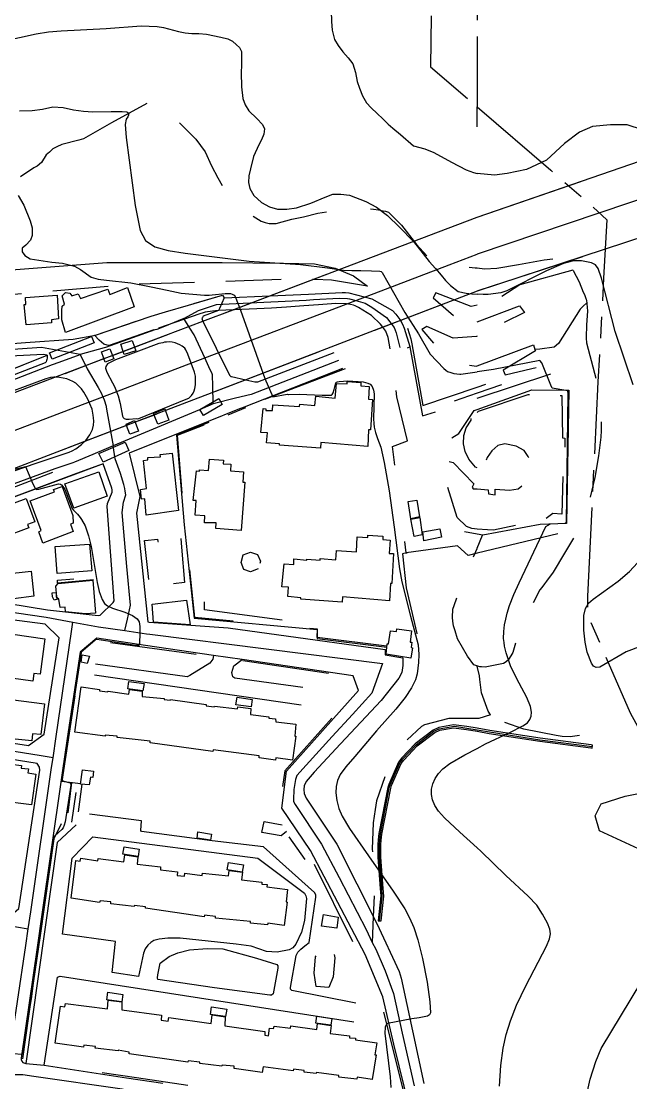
# Model space of a CAD drawing. Header units: millimetres. Extents: x 198785 to 203305, y 542885 to 545889.
# Drawn here: x 199848.6 to 200051, y 543076.6 to 543429.3 of the extents above; entities that cross this region are included whole.
import ezdxf

# ---------------------------------------------------------------- set-up
doc = ezdxf.new("R2010")
doc.units = ezdxf.units.MM
for name, pattern in [('FENCE_25K', [54.3, 28.7, -9.2, -16.4]), ('HIDDEN_BULD_25K', [28.8, 18.4, -10.4]), ('HIDDEN_EMBANKMENT_25K', [28.8, 18.4, -10.4]), ('HIDDEN_EMD_25K', [50.97, 33.12, -5.36, 7.13, -5.36]), ('HIDDEN_IN_25K', [56.5, 36.5, -20]), ('HIDDEN_SORO_25K', [40.1, 25.4, -14.7])]:
    doc.linetypes.add(name, pattern=pattern)
for name, color, linetype in [('A0013114', 253, 'Continuous'), ('A0013117', 253, 'Continuous'), ('A0013118', 253, 'Continuous'), ('A0023119', 253, 'Continuous'), ('A0023214', 253, 'Continuous'), ('A0023217', 253, 'Continuous'), ('A0033324', 253, 'Continuous'), ('A0043325', 253, 'Continuous'), ('A0110020', 253, 'Continuous'), ('B0014111', 253, 'Continuous'), ('B0014112', 253, 'Continuous'), ('B0014114', 253, 'Continuous'), ('B0014115', 253, 'Continuous'), ('B0014116', 253, 'Continuous'), ('B0014118', 253, 'Continuous'), ('B0024120', 253, 'Continuous'), ('C0076117', 253, 'Continuous'), ('E0022112', 253, 'Continuous'), ('F0017111', 253, 'Continuous'), ('F0017114', 253, 'Continuous'), ('F0037222', 253, 'Continuous'), ('F0037223', 253, 'Continuous'), ('F0047224', 253, 'Continuous'), ('G0018117', 253, 'Continuous')]:
    doc.layers.add(name, color=color, linetype=linetype)

msp = doc.modelspace()

# ---------------------------------------------------------------- linework, layer by layer
at = {"layer": 'A0013114'}
for points in [[(200372.14, 543460.86), (200370.39, 543461.26), (200368.64, 543461.17), (200365.6, 543460.64), (200289.58, 543434.02), (200243.44, 543418.34), (200216, 543411.79), (200197.13, 543404.3), (200000, 543339.63)], [(200000, 543364.19), (200187.49, 543428.95), (200271.75, 543460.63)], [(199728, 543260.92), (199812.63, 543293.19), (199859.73, 543311.04), (199908.97, 543329.7), (199918.94, 543333.48), (199931.14, 543338.1), (200000, 543364.19)], [(200000, 543364.19), (200000, 543364.19)], [(200000, 543339.63), (199974.58, 543329.88), (199968.74, 543327.65), (199923.25, 543310.2), (199869.65, 543289.65), (199821.19, 543271.07), (199798.28, 543261.15), (199774.34, 543251.78), (199737.4, 543237.23)], [(200000, 543339.63), (200000, 543339.63)]]:
    msp.add_lwpolyline(points, dxfattribs=at)
at = {"layer": 'A0013117'}
for points in [[(199823.88, 543320.65), (199850.02, 543322.61), (199865.84, 543323.76), (199873.26, 543325.06), (199891.71, 543331.34), (199896.54, 543332.76), (199904.2, 543335.02), (199915.49, 543338.33), (199916.01, 543337.41), (199931.14, 543338.1), (199931.27, 543338.1), (199944.06, 543338.64), (199955.22, 543339.23), (199956.3, 543339.2), (199957.36, 543339.09), (199965.09, 543337.07), (199971.88, 543333.19), (199972.99, 543332.02), (199974.37, 543330.28), (199974.58, 543329.88), (199975.19, 543328.69), (199975.81, 543327.33), (199977.71, 543321.28)], [(199971.08, 543320.52), (199970.48, 543324.28), (199969.69, 543326.37), (199968.74, 543327.65), (199967.97, 543328.67), (199964.92, 543331.6), (199960.57, 543334.23), (199959.49, 543334.78), (199958.91, 543334.98), (199958, 543335.23), (199956.62, 543335.45), (199953.13, 543335.51), (199947.29, 543335.11), (199942.47, 543334.73), (199936.67, 543334.33), (199931.7, 543334.01), (199919.38, 543333.5), (199918.94, 543333.48), (199914.16, 543333.21), (199909.05, 543331.3), (199908.77, 543330.9), (199908.61, 543330.52), (199908.73, 543330.19), (199908.97, 543329.7), (199917.8, 543311.74), (199918.25, 543311.33), (199918.49, 543311.25), (199923.25, 543310.2), (199926.15, 543309.56), (199926.9, 543309.51), (199927.23, 543309.56), (199952.56, 543319.28)], [(199887.28, 543297.29), (199887.67, 543297.34), (199903.37, 543303.76), (199904.22, 543304.15), (199904.74, 543304.49), (199905.15, 543304.97), (199905.66, 543305.73), (199906.07, 543306.59), (199906.27, 543307.33), (199906.48, 543308.52), (199906.53, 543309.29), (199906.51, 543310.89), (199906.49, 543311.44), (199906.42, 543311.88), (199906.2, 543312.7), (199903.97, 543318.68), (199903.26, 543320.18), (199902.94, 543320.68), (199902.04, 543321.38), (199901.33, 543321.83), (199899.78, 543322.44), (199898.78, 543322.73), (199897.87, 543322.77), (199896.87, 543322.72), (199896.17, 543322.66), (199895.63, 543322.51), (199894.29, 543322.23), (199879.86, 543316.85), (199879.52, 543316.64), (199877.22, 543315.53), (199876.74, 543314.66), (199876.6, 543314.11), (199876.98, 543312.69), (199878.93, 543309.24), (199879.56, 543307.96), (199880.79, 543304.92), (199881.42, 543302.37), (199882.24, 543298.1), (199882.42, 543297.67), (199882.8, 543297.35), (199883.46, 543297.14), (199884.41, 543297.11), (199886.8, 543297.36), (199887.28, 543297.29)], [(199856.01, 543318.65), (199844.9, 543318.11), (199819.46, 543317.28), (199782.89, 543315.21), (199791, 543295.42), (199792.03, 543293.93), (199807.7, 543299.31), (199830.59, 543307.79), (199857.26, 543318.43), (199856.01, 543318.65)], [(199955.31, 543313.96), (199922.64, 543301.16), (199920.59, 543300.34), (199910.67, 543296.34), (199884.47, 543285.8), (199887.98, 543271.42), (199886.94, 543265.88), (199890.69, 543229.79), (199891.06, 543229.66), (199917.36, 543227.75), (199969.52, 543220.64), (199969.5, 543218.77), (199975.32, 543217.84), (199975.32, 543215.27), (199975, 543212.95), (199974.02, 543211.06), (199968.16, 543203.63), (199954.59, 543189.23), (199945.9, 543179.82), (199943.19, 543176.77), (199942.55, 543175.32), (199942.44, 543174.11), (199942.57, 543172.7), (199943.28, 543171.18), (199953.4, 543155.96), (199966.65, 543129.6), (199974.09, 543113.63), (199974.8, 543111.36), (199982.31, 543076.38)], [(199832.76, 543275.16), (199852.59, 543282.16), (199864.52, 543286.14), (199865.49, 543286.59), (199866.79, 543287.29), (199868.63, 543288.68), (199869.65, 543289.65), (199870.06, 543290.04), (199871.37, 543291.96), (199872.25, 543293.7), (199872.57, 543295.09), (199872.67, 543296.49), (199872.63, 543297.53), (199872.53, 543298.49), (199872.12, 543300.49), (199871.43, 543302.22), (199870.74, 543303.75), (199869.43, 543306.09), (199868.62, 543307.2), (199866.73, 543309.06), (199865.76, 543309.67), (199863.71, 543310.51), (199861.34, 543310.99), (199859.73, 543311.04), (199859.4, 543311.05), (199858.31, 543310.97), (199856.75, 543310.56), (199838.13, 543303.66)], [(199875.78, 543282.33), (199800.65, 543254.25), (199775.94, 543244.61), (199776.8, 543244.1), (199805.44, 543240.58), (199837.57, 543236.94), (199857.33, 543233.79), (199874.21, 543231.9), (199874.85, 543231.97), (199879.19, 543236.22), (199879.52, 543236.72), (199877.12, 543268.08), (199877.2, 543269.14), (199878.75, 543272.88), (199878.76, 543273.7), (199878.64, 543274.25), (199875.78, 543282.33)], [(199766.02, 543240.71), (199742.35, 543231.37), (199742.37, 543228.03), (199742.51, 543225.57), (199742.78, 543217.93), (199742.92, 543209.4), (199746.15, 543205.06), (199785.03, 543198.99), (199792.63, 543197.81), (199819.31, 543193.64), (199826.53, 543192.52), (199851.07, 543188.69), (199856.18, 543192.45), (199861.18, 543224.5), (199856.51, 543229.01), (199766.02, 543240.71)], [(199873.68, 543224.32), (199868.13, 543219.72), (199863.89, 543191), (199862.32, 543180.39), (199861.75, 543176.5), (199855.44, 543132.52), (199853.87, 543121.57), (199848.61, 543084.87), (199848.61, 543084.32), (199848.8, 543083.8), (199849.1, 543083.4), (199850.16, 543083.09), (199856.27, 543082.44), (199883.6, 543078.32), (199895.65, 543076.49)], [(199977.51, 543068.37), (199972.37, 543089.49), (199968.75, 543105.22), (199962.81, 543119.31), (199944.68, 543153.8), (199935.15, 543167.91), (199936.71, 543180.18), (199960.67, 543206.98), (199958.88, 543211.83), (199922.02, 543217.31), (199912.51, 543218.56), (199889.83, 543221.93), (199873.68, 543224.32)], [(199825.45, 543187.29), (199823.2, 543185.88), (199823, 543185.85), (199821.35, 543174.56), (199819.78, 543162.39), (199816.93, 543138.87), (199816.9, 543137.8), (199818.9, 543135.65), (199844.51, 543131.61), (199847.8, 543134.53), (199854.8, 543180.54), (199854.64, 543181.52), (199853.92, 543182.7), (199825.45, 543187.29)]]:
    msp.add_lwpolyline(points, dxfattribs=at)
at = {"layer": 'A0013118'}
for points in [[(199912.51, 543218.56), (199912.23, 543217.34), (199911.19, 543216.11), (199904.62, 543211.96), (199903.66, 543211.53), (199873.26, 543215.77)], [(199942.11, 543208.01), (199919.56, 543211.12), (199918.89, 543211.57), (199918.54, 543212.98), (199919.26, 543215.16), (199922.02, 543217.31)], [(199872.96, 543212.21), (199941.56, 543202.18)], [(199959.7, 543103.08), (199938.53, 543107.28), (199938.02, 543107.71), (199937.98, 543108.34), (199939.9, 543118.97), (199940.48, 543120.03), (199941.51, 543121.06), (199942.82, 543122.19), (199944.23, 543123.22), (199946.45, 543138.26), (199946.41, 543139.08), (199946.02, 543139.86), (199929.05, 543155.04), (199912.01, 543157.06), (199888.54, 543160.17), (199888.37, 543160.42), (199888.56, 543163.68), (199871.23, 543165.9)], [(199866.89, 543162.29), (199860.51, 543156.51), (199850.16, 543083.09)], [(199933.57, 543120.04), (199930.02, 543120.31), (199924.98, 543122.08), (199919.96, 543122.74), (199901.4, 543124.69), (199897.3, 543124.65), (199894.41, 543124.41), (199892.67, 543123.93), (199891.69, 543123.28), (199890.67, 543122.4), (199889.81, 543121.15), (199889.21, 543119.67), (199887.5, 543112), (199878.78, 543113.26), (199879.93, 543123.53), (199862.33, 543126.05), (199865.52, 543151.27), (199872.41, 543158.4), (199927.17, 543151.26), (199942.65, 543139.68), (199943.17, 543138.79), (199943.33, 543137.86), (199942.69, 543130.52), (199941.69, 543126.7), (199939.83, 543122.65), (199938.81, 543121.51), (199937.55, 543120.83), (199933.57, 543120.04)], [(199931.16, 543105.7), (199912.78, 543108.19), (199893.98, 543110.92), (199893.86, 543111.56), (199893.96, 543112.49), (199894.71, 543116.34), (199897.76, 543118.63), (199900.61, 543119.82), (199904.48, 543120.83), (199910.34, 543121.28), (199915.61, 543121.1), (199926.73, 543118.07), (199933.5, 543115.99), (199933.82, 543115.51), (199933.78, 543114.69), (199932.23, 543106.22), (199931.67, 543105.7), (199931.16, 543105.7)], [(199856.27, 543082.44), (199860.7, 543111.76), (199861.48, 543112.07), (199959.03, 543096.91)]]:
    msp.add_lwpolyline(points, dxfattribs=at)
at = {"layer": 'A0023119', "linetype": 'HIDDEN_SORO_25K', "flags": 128}
for points in [[(199901.18, 543395.56), (199906.59, 543390.1), (199909.74, 543385.94), (199911.85, 543381.34), (199913.95, 543377.29), (199915.94, 543373.81), (199918.42, 543370.39), (199920.6, 543368.02), (199924.17, 543365.59), (199928.32, 543362.88), (199929.61, 543362.44), (199930.95, 543362.16), (199932.03, 543362.09), (199933.25, 543362.16), (199938.45, 543363.53), (199942.35, 543364.33), (199947.08, 543365.59), (199952.4, 543366.28), (199954.49, 543366.62), (199955.75, 543366.77), (199960.49, 543367.17), (199965.56, 543366.93), (199967.26, 543366.71), (199968.86, 543366.39), (199969.61, 543366.21), (199970.56, 543365.88), (199974.89, 543361.62), (199979.88, 543355.2), (199983.27, 543351.37), (199987.71, 543349.21), (199990.69, 543348.37), (199990.7, 543348.37), (199995.65, 543347.73), (199999.38, 543347.43), (200000, 543347.35)], [(200000, 543347.35), (200000.02, 543347.35), (200002.43, 543347.05), (200006.52, 543347.33), (200013.73, 543348.48), (200022.25, 543350.08), (200025.23, 543350.44), (200027.21, 543350.12), (200029.29, 543348.99), (200031.82, 543346.6)], [(200031.82, 543346.6), (200014.24, 543341.81), (200006.66, 543336.76), (200000, 543335.03)], [(200031.82, 543346.6), (200031.86, 543346.56), (200033.93, 543342.77), (200035.27, 543339.29), (200035.63, 543338.49), (200036.12, 543337.2), (200036.18, 543337), (200036.36, 543336.41), (200036.4, 543335.75)], [(200000, 543335.04), (199997.98, 543334.51), (199986.3, 543339.08), (199985.46, 543337.45), (199996.25, 543328.07), (200000, 543329.49)], [(200000, 543329.49), (200014.1, 543334.83), (200015.75, 543332.55), (200000, 543324.74)], [(200036.4, 543335.75), (200036.43, 543335.44), (200036.51, 543334.39), (200036.66, 543333.01), (200036.6, 543331.62), (200036.46, 543329.94), (200036.35, 543328.52), (200036.29, 543327.21), (200036.26, 543325.53), (200036.26, 543324.06), (200036.34, 543322.46), (200039.02, 543312.4), (200040.32, 543306.87), (200040.61, 543305.25), (200040.85, 543303.73), (200040.98, 543301.55), (200041.04, 543299.67), (200041.18, 543297.11), (200041.2, 543293.41), (200041.11, 543291.17), (200040.36, 543284.92), (200039.1, 543277.76), (200037.55, 543271.2), (200037, 543269.22), (200035.92, 543265.63), (200035.44, 543264.41), (200034.39, 543261.77), (200033.91, 543260.76), (200033.1, 543259.32), (200029.07, 543252.62), (200025.27, 543246.3), (200023.05, 543243.28), (200022.4, 543242.39), (200021.5, 543241.2), (200020.88, 543240.38), (200018.46, 543235.91), (200017.86, 543234.36), (200017.53, 543233.31), (200017.24, 543232.55), (200016.54, 543230.71), (200013.22, 543224.37), (200011.86, 543219.57), (200010.27, 543217.09), (200009.35, 543216.29), (200008.79, 543216), (200002.66, 543214.69), (200001.48, 543214.79), (200000.93, 543214.87), (200000.2, 543215.05), (200000.02, 543215.09)], [(200036.4, 543335.75), (200035.25, 543334.65), (200034.23, 543333.67), (200027.05, 543322.23), (200025.55, 543321.08), (200020.83, 543320.34), (200019.22, 543320.32)], [(200000, 543324.74), (199999.79, 543324.63), (199992.01, 543324.06), (199983.28, 543327.96), (199981.7, 543326.94), (199988.02, 543319.41), (199993.17, 543315.64), (199999.76, 543314.74), (200000, 543314.83)], [(200000, 543314.83), (200018.75, 543321.8), (200019.22, 543320.32)], [(200019.22, 543320.32), (200019.38, 543319.84), (200008.64, 543313.36), (200009.31, 543311.8), (200018.18, 543313.97), (200019.79, 543314.36), (200020.21, 543312.66), (200016.79, 543311.49), (200000, 543305.73)], [(200000, 543305.74), (199992.35, 543303.11)], [(200000, 543254.18), (200000.02, 543254.23), (200001.83, 543258.61)], [(200000, 543215.1), (199999.87, 543215.14), (199998.96, 543215.5), (199996.81, 543218.33), (199993.48, 543224.16), (199992.76, 543226.79), (199992.21, 543228.41), (199991.93, 543229.96), (199991.88, 543231.22), (199992, 543233.95), (199992.34, 543235.27), (199995.13, 543242.35), (199997.99, 543249.32), (200000, 543254.19)], [(200000.02, 543215.09), (200000, 543215.1), (200000, 543215.1)], [(200004.44, 543198.93), (200003.72, 543200.09), (200001.44, 543206.2), (200000.88, 543210.67), (200000.76, 543211.81), (200000.02, 543215.09)], [(200000, 543197.66), (199992.49, 543197.71), (199990.64, 543197.69), (199982.55, 543195.61), (199981.58, 543195.02), (199973.21, 543187.21), (199972.62, 543186.42), (199971.38, 543184.04), (199966.62, 543170.33), (199966.17, 543167.49), (199965.54, 543162.97), (199965.18, 543154.25), (199965.83, 543139.17), (199965.54, 543131.82)], [(200004.44, 543198.93), (200000.58, 543197.65), (200000.02, 543197.65), (200000, 543197.65), (200000, 543197.65)], [(200033.98, 543192.04), (200030.9, 543191.58), (200028.31, 543191.64), (200026.29, 543192), (200015.54, 543194.11), (200008.33, 543196.7), (200005.74, 543197.77), (200004.44, 543198.93)], [(199965.54, 543131.82), (199965.2, 543123.3)]]:
    msp.add_lwpolyline(points, dxfattribs=at)
at = {"layer": 'A0023214'}
for points in [[(200386.36, 543487.55), (200371.15, 543481.49), (200192.26, 543416.76), (200000, 543351.91), (200000, 543351.91)], [(199626.52, 543209.32), (199629.1, 543210.29), (199717.46, 543243.62), (199720.55, 543244.7), (199726.91, 543246.93), (199732.66, 543249.16), (199734.59, 543249.91), (199751.17, 543256.35), (199768.53, 543263.01), (199797.37, 543274.07), (199805.46, 543277.17), (199816.91, 543282.13), (199868.95, 543301.96), (199875.7, 543304.54), (199909.58, 543317.45), (199959.72, 543336.56), (199990.7, 543348.37), (200000, 543351.91)]]:
    msp.add_lwpolyline(points, dxfattribs=at)
at = {"layer": 'A0023217'}
for points in [[(199902.57, 543330.52), (199906.5, 543332.67), (199907.47, 543333.2), (199913.47, 543335.18), (199917.69, 543335.45), (199931.48, 543336.06), (199933.97, 543336.22), (199943.26, 543336.69), (199945.67, 543336.88), (199954.18, 543337.37), (199956.99, 543337.27), (199957.68, 543337.16), (199959.72, 543336.56), (199962.83, 543335.65), (199965.01, 543334.33), (199969.93, 543330.93), (199972.44, 543327.53), (199973.14, 543325.81), (199974.39, 543320.9)], [(199902.57, 543330.52), (199897.5, 543328.46), (199893.94, 543327), (199893.67, 543326.93), (199893, 543326.79), (199876.56, 543320.96), (199876.19, 543320.85), (199868.13, 543318.65)], [(199912.39, 543302.21), (199912.23, 543308.29), (199912.15, 543311.59), (199912.11, 543311.81), (199912, 543312.22), (199910.92, 543314.56), (199909.58, 543317.45), (199906, 543325.18), (199904.61, 543327.35), (199902.57, 543330.52)], [(199868.13, 543318.65), (199860.91, 543319.94), (199860.18, 543320.07), (199855.37, 543320.93), (199847.46, 543320.36), (199821.67, 543318.96), (199780.19, 543316.57), (199779.57, 543316.53), (199779.42, 543316.45), (199780.5, 543314.33), (199789.74, 543292.67), (199791, 543289.72)], [(199791, 543289.72), (199791.04, 543289.74), (199793.53, 543290.61), (199799.36, 543292.65), (199813.83, 543297.99), (199826.87, 543302.64), (199834.36, 543305.73), (199857, 543314.5), (199859.01, 543315.24), (199861.22, 543316.07), (199868.13, 543318.65)], [(199868.13, 543318.65), (199870.48, 543313.83), (199874.18, 543307.66), (199875.15, 543305.85), (199875.7, 543304.54), (199876.11, 543303.57), (199876.77, 543301.43), (199876.8, 543301.26), (199876.97, 543300.43), (199878.26, 543293.13), (199879.16, 543288.24)], [(199953.94, 543316.62), (199924.93, 543305.36), (199919.79, 543304.07), (199912.39, 543302.21)], [(199912.39, 543302.21), (199907.81, 543300.28), (199885.75, 543291.01), (199879.16, 543288.24)], [(199879.16, 543288.24), (199877.64, 543287.61), (199872.35, 543285.38), (199866.24, 543282.82), (199865.75, 543282.59), (199859.79, 543280.6), (199822.45, 543266.85), (199820.5, 543266.11), (199816.7, 543264.61), (199801.72, 543258.26), (199785.97, 543252.18), (199774.33, 543247.59), (199772.05, 543246.7), (199770.89, 543246.24)], [(199883.01, 543226.87), (199883.87, 543230.73), (199884.89, 543235.32), (199883.71, 543248.14), (199882.1, 543266.08), (199882.61, 543269.56), (199883.33, 543271.95), (199883.15, 543273.25), (199882.99, 543274.13), (199882.69, 543275.39), (199881.59, 543279.12), (199879.85, 543283.95), (199879.16, 543288.24)], [(199770.89, 543246.24), (199772.77, 543243.36), (199773.91, 543242.09), (199805.15, 543238.14), (199814, 543237.06), (199847.05, 543232.83), (199856.91, 543231.34), (199865.75, 543229.71)], [(199859.17, 543184.62), (199860.2, 543191.69), (199865.3, 543226.61), (199865.75, 543229.71)], [(199865.75, 543229.71), (199874.26, 543228.14), (199883.01, 543226.87)], [(199883.01, 543226.87), (199890.26, 543225.83), (199891.35, 543225.67), (199968.58, 543215.93), (199965.08, 543206.14), (199958.62, 543199.02), (199951.92, 543191.72), (199943.28, 543182.21), (199940.16, 543178.71), (199939.7, 543177.44), (199939.42, 543176.13), (199939.19, 543174.1), (199939.14, 543173.1), (199939.04, 543171.74), (199939.06, 543170.12), (199939.54, 543169.07), (199948.32, 543155.97), (199954.21, 543144.86), (199963.11, 543127.53), (199965.2, 543123.3), (199966.35, 543120.98), (199969.52, 543113.84), (199972.2, 543106.34), (199975.13, 543093.13), (199979.11, 543075.68)], [(199859.17, 543184.62), (199854.54, 543185.37), (199825.99, 543189.9), (199821.54, 543190.5)], [(199850.92, 543127.83), (199851.74, 543133.49), (199858.7, 543181.39), (199859.17, 543184.62)], [(199814.16, 543133.6), (199817.09, 543133.12), (199832.48, 543130.62), (199847.01, 543128.42), (199850.92, 543127.83)], [(199842.96, 543079.37), (199843.93, 543082.78), (199844.6, 543085.1), (199847.34, 543103.69), (199850.1, 543122.29), (199850.92, 543127.83)], [(199842.96, 543079.37), (199848.74, 543079.37), (199849.15, 543079.37), (199852.8, 543078.86), (199882.1, 543074.61), (199883.13, 543074.39), (199889.32, 543073.07)]]:
    msp.add_lwpolyline(points, dxfattribs=at)
at = {"layer": 'A0033324', "linetype": 'HIDDEN_IN_25K', "flags": 128}
for points in [[(199892.6, 543326.86), (199877.81, 543321.58), (199877.13, 543321.67), (199876, 543322.08), (199874.46, 543323.41), (199872.91, 543324.99), (199873.26, 543325.06), (199891.71, 543331.34), (199915.49, 543338.33), (199916.01, 543337.41), (199914.45, 543333.87), (199914.16, 543333.21), (199912.11, 543332.97), (199909.72, 543332.69), (199909.02, 543332.46), (199907.87, 543332.13), (199892.6, 543326.86)], [(199796.04, 543293.2), (199795.07, 543293.14), (199793.96, 543293.2), (199792.71, 543293.53), (199792.03, 543293.93), (199807.7, 543299.31), (199830.59, 543307.79), (199857.26, 543318.43), (199857.21, 543317.35), (199857.15, 543317), (199857.05, 543316.59), (199856.84, 543316.22), (199856.53, 543315.88), (199844.82, 543311.27), (199824.89, 543303.27), (199819.25, 543301.25), (199796.28, 543293.23), (199796.04, 543293.2)], [(199777.78, 543245.33), (199775.94, 543244.61), (199776.04, 543245.45), (199776.17, 543245.85), (199776.44, 543246.25), (199776.7, 543246.79), (199777.16, 543247.16), (199778, 543247.77), (199804.07, 543258.22), (199871.64, 543284.36), (199872.33, 543284.51), (199872.95, 543284.61), (199873.91, 543284.55), (199874.55, 543284.25), (199875.78, 543282.33), (199875.03, 543282.05), (199874.67, 543281.91), (199866.98, 543279.04), (199812.14, 543258.55), (199806.76, 543256.54), (199802.69, 543255.01), (199800.65, 543254.25), (199783.47, 543247.55), (199777.86, 543245.36), (199777.78, 543245.33)]]:
    msp.add_lwpolyline(points, dxfattribs=at)
at = {"layer": 'A0043325'}
for points in [[(199872.78, 543322.53), (199858.92, 543317.04), (199857.97, 543319.2), (199871.97, 543324.58), (199872.78, 543322.53)], [(199886.64, 543319.79), (199882.79, 543318.56), (199882.45, 543319.64), (199881.68, 543322.03), (199885.42, 543323.29), (199886.2, 543321.07), (199886.64, 543319.79)], [(199879.31, 543317.18), (199876.52, 543316.03), (199876.07, 543317.23), (199875.21, 543319.5), (199878.04, 543320.48), (199878.88, 543318.29), (199879.31, 543317.18)], [(199915.37, 543302.05), (199909.15, 543298.33), (199907.97, 543300.29), (199914.25, 543303.96), (199915.37, 543302.05)], [(199897.59, 543296.81), (199893.94, 543295.5), (199892.73, 543298.5), (199892.5, 543299.06), (199896.26, 543300.54), (199896.48, 543299.94), (199897.59, 543296.81)], [(199887.56, 543293.16), (199884.68, 543292.1), (199883.61, 543295), (199883.45, 543295.42), (199886.26, 543296.65), (199886.46, 543296.1), (199887.56, 543293.16)], [(199884.36, 543286.71), (199875.81, 543282.81), (199874.42, 543285.67), (199883.07, 543289.5), (199884.36, 543286.71)]]:
    msp.add_lwpolyline(points, dxfattribs=at)
at = {"layer": 'A0110020', "linetype": 'HIDDEN_IN_25K', "flags": 128}
for points in [[(200000, 543364.19), (200000, 543364.19), (200187.49, 543428.95), (200197.13, 543404.3), (200000, 543339.63), (200000, 543339.63)], [(200000, 543339.63), (199896.48, 543299.94), (199892.73, 543298.5), (199886.46, 543296.1), (199883.61, 543295), (199821.19, 543271.07), (199798.28, 543261.15), (199774.34, 543251.78), (199737.4, 543237.23), (199728, 543260.92), (199812.63, 543293.19), (199876.07, 543317.23), (199878.88, 543318.29), (199882.45, 543319.64), (199886.2, 543321.07), (200000, 543364.19)]]:
    msp.add_lwpolyline(points, dxfattribs=at)
at = {"layer": 'B0014111'}
for points in [[(199858.7, 543329.18), (199850.23, 543328.51), (199849.57, 543335.2), (199850.13, 543335.27), (199849.98, 543337.55), (199860.5, 543338.3), (199861, 543330.44), (199858.64, 543330.1), (199858.7, 543329.18)], [(199883.85, 543340.89), (199886.14, 543334.49), (199863.36, 543325.94), (199862.05, 543330.14), (199862.06, 543333.22), (199862.25, 543334.69), (199863.01, 543335.29), (199862.17, 543338.13), (199863.31, 543339.17), (199864.8, 543339.03), (199865.39, 543338.07), (199867.49, 543338.81), (199868.25, 543337.26), (199877.36, 543340.35), (199878.08, 543338.6), (199883.85, 543340.89)], [(199898.73, 543285.79), (199900.89, 543266.82), (199890.15, 543265.19), (199889.61, 543270.7), (199888.6, 543270.59), (199888.26, 543273.79), (199890.21, 543274.06), (199889.24, 543283.41), (199890.7, 543283.56), (199890.64, 543284.4), (199894.82, 543284.66), (199894.77, 543285.37), (199898.73, 543285.79)], [(199877.11, 543271.54), (199866.1, 543267.54), (199863.12, 543275.68), (199874.41, 543279.68), (199877.11, 543271.54)], [(199865.85, 543259.83), (199855.83, 543255.92), (199854.41, 543259.72), (199855.27, 543260.1), (199851.55, 543270.03), (199859.63, 543272.93), (199859.31, 543273.76), (199862.21, 543274.79), (199865.73, 543265.09), (199865.81, 543262.6), (199864.92, 543262.25), (199865.85, 543259.83)], [(199851.12, 543261.07), (199842.78, 543257.94), (199839.41, 543266.83), (199850.21, 543270.81), (199853.17, 543263.04), (199850.72, 543262.09), (199851.12, 543261.07)], [(199851.9, 543246.63), (199852.84, 543238.28), (199846.08, 543237.47), (199845.97, 543239.55), (199843.68, 543239.3), (199842.86, 543245.62), (199851.9, 543246.63)], [(199872.33, 543243.58), (199873.25, 543232.66), (199869.9, 543232.46), (199863.35, 543233.15), (199863.17, 543234.63), (199861.5, 543234.54), (199861.08, 543237.3), (199860.68, 543237.65), (199860.38, 543238.05), (199860.08, 543241.67), (199860.89, 543242.55), (199872.33, 543243.58)], [(199903.52, 543236.99), (199904.67, 543228.79), (199892.58, 543229.65), (199892.06, 543235.67), (199903.52, 543236.99)], [(199856.42, 543224.11), (199854.91, 543212.35), (199852.81, 543212.65), (199852.51, 543210.04), (199842, 543211.52), (199843.62, 543224.08), (199845.53, 543223.94), (199845.79, 543225.71), (199856.42, 543224.11)], [(199978.2, 543226.78), (199977.83, 543223.04), (199978.34, 543222.98), (199978.13, 543221.24), (199978.56, 543221.17), (199978.05, 543217.74), (199969.79, 543219.02), (199970.13, 543222.49), (199970.54, 543222.46), (199971.24, 543226.75), (199973.26, 543226.56), (199973.39, 543227.44), (199978.2, 543226.78)], [(199856.31, 543202.49), (199855.07, 543192.36), (199852.34, 543192.53), (199852.08, 543190.25), (199840, 543191.48), (199841.74, 543204.47), (199856.31, 543202.49)]]:
    msp.add_lwpolyline(points, dxfattribs=at)
at = {"layer": 'B0014112'}
for points in [[(199872.02, 543246.71), (199860.55, 543245.82), (199859.86, 543254.8), (199871.26, 543255.61), (199872.02, 543246.71)], [(199840, 543182.68), (199845.16, 543182.01), (199845.23, 543182.51), (199848.65, 543182.05), (199848.54, 543181.21), (199851.02, 543180.92), (199850.83, 543179.57), (199853.42, 543179.2), (199852.01, 543168.94), (199841.42, 543170.37), (199841.47, 543170.83), (199838.36, 543171.41), (199840, 543182.68)]]:
    msp.add_lwpolyline(points, dxfattribs=at)
at = {"layer": 'B0014114', "linetype": 'HIDDEN_BULD_25K', "flags": 128}
for points in [[(200000, 543299.38), (200000.5, 543299.74), (200016.94, 543305.32), (200019.71, 543305.67), (200022.86, 543305.34), (200025.22, 543304.68), (200028.12, 543305), (200028.35, 543290.88), (200029.16, 543290.78), (200029.3, 543280.1), (200028.5, 543279.92), (200028.16, 543265.52), (200025.11, 543265.77), (200022.64, 543263.87), (200005.48, 543260.22), (200003.45, 543260.33), (200000, 543260.61)], [(200000, 543281.01), (199999.47, 543281.19), (199997.31, 543283.82), (199996.04, 543286.4), (199995.48, 543288.97), (199995.6, 543291.75), (199996.34, 543294.24), (199998, 543296.83), (199998.18, 543298.05), (200000, 543299.38)], [(200000, 543273.94), (200003.73, 543273.69), (200003.83, 543272.29), (200006.01, 543272.03), (200006, 543273.82), (200010.73, 543273.49), (200013.69, 543274), (200015.74, 543275.7), (200017.24, 543277.95), (200017.8, 543279.73), (200017.76, 543282.51), (200017.02, 543284.71), (200015.61, 543286.66), (200013.03, 543288.2), (200009.26, 543288.89), (200006.84, 543288.38), (200004.92, 543286.56), (200003.32, 543284.38), (200001.96, 543280.92), (200001.27, 543280.57), (200000, 543281.01)], [(200000, 543260.61), (199998.21, 543260.75), (199996.46, 543261.45), (199993.34, 543264.44), (199988.65, 543279.54), (199988.48, 543280.22), (199988.47, 543281.33), (199988.67, 543281.93), (199989.27, 543282.65), (199989.91, 543283), (199990.64, 543283.09), (199992.1, 543282.76), (199998.91, 543275.61), (199998.42, 543274.52), (199998.75, 543274.03), (200000, 543273.95)], [(199901.6, 543257.51), (199901.84, 543254.64), (199902.82, 543242.85), (199891.19, 543241.5), (199889.54, 543256.78), (199889.8, 543256.81), (199893.91, 543257.24), (199893.95, 543256.46), (199901.6, 543257.51)]]:
    msp.add_lwpolyline(points, dxfattribs=at)
at = {"layer": 'B0014115'}
for points in [[(199961.44, 543309.34), (199961.38, 543308.18), (199964.21, 543307.99), (199963.95, 543303.75), (199965.29, 543303.71), (199964.55, 543293.6), (199963.99, 543293.61), (199963.67, 543288.07), (199948.1, 543289.36), (199947.95, 543287.52), (199934.36, 543288.53), (199934.41, 543288.91), (199930.11, 543289.28), (199930.38, 543292.56), (199928.14, 543292.64), (199928.96, 543300.69), (199929.83, 543300.59), (199929.83, 543300.03), (199932.06, 543299.95), (199932.13, 543301.89), (199940.99, 543301.34), (199941.09, 543302.12), (199946.1, 543301.71), (199946.4, 543304.72), (199952.87, 543304.1), (199953.27, 543309.03), (199956.8, 543308.81), (199956.85, 543309.68), (199961.44, 543309.34)], [(199918.18, 543282.14), (199918.08, 543279.95), (199922.38, 543279.68), (199922.22, 543276.21), (199922.89, 543276.21), (199921.64, 543260.08), (199913.21, 543260.79), (199913.36, 543262.64), (199909.42, 543262.71), (199909.6, 543265.05), (199906.38, 543265.21), (199906.7, 543270.05), (199905.75, 543270.07), (199906.84, 543279.95), (199907.81, 543279.84), (199907.83, 543280.29), (199910.76, 543280.07), (199911.1, 543283.83), (199915.73, 543283.54), (199915.72, 543282.28), (199918.18, 543282.14)], [(199968.69, 543258.27), (199968.67, 543257.09), (199971.16, 543256.96), (199970.84, 543252.53), (199972.19, 543252.46), (199971.69, 543242.53), (199971.24, 543242.53), (199970.86, 543236.8), (199955.26, 543238.12), (199955.17, 543236.3), (199941.48, 543237.28), (199941.51, 543237.74), (199937.12, 543238.26), (199937.36, 543241.34), (199935.15, 543241.42), (199935.94, 543249.1), (199939.13, 543248.87), (199939.19, 543250.73), (199943.51, 543250.32), (199943.51, 543250.56), (199947.88, 543250.28), (199947.91, 543250.85), (199953.05, 543250.36), (199953.27, 543253.54), (199959.92, 543253), (199960.21, 543258.06), (199963.68, 543257.79), (199963.75, 543258.62), (199968.69, 543258.27)], [(199874.55, 543206.89), (199877.29, 543206.51), (199877.44, 543206.79), (199884.34, 543205.73), (199884.6, 543207.34), (199888.82, 543206.77), (199888.74, 543204.94), (199896.06, 543204.37), (199896.06, 543203.93), (199898.08, 543203.72), (199898.17, 543203.99), (199910.04, 543202.33), (199910.04, 543201.93), (199912.72, 543201.6), (199912.78, 543201.82), (199920.4, 543200.85), (199920.49, 543201.51), (199924.84, 543200.96), (199924.75, 543199), (199930.83, 543198.26), (199930.86, 543197.74), (199933.03, 543197.54), (199933.15, 543196.58), (199939.85, 543195.83), (199939.45, 543191.8), (199939.78, 543191.8), (199938.69, 543183.86), (199933.18, 543184.6), (199933.07, 543183.86), (199927.58, 543184.6), (199927.58, 543185.28), (199912.31, 543187.31), (199912.23, 543186.7), (199891.44, 543189.57), (199891.48, 543190.09), (199880.44, 543191.41), (199880.44, 543191.85), (199876.51, 543192.15), (199876.47, 543191.78), (199866.36, 543193.11), (199868.48, 543208.17), (199874.58, 543207.32), (199874.55, 543206.89)], [(199887.35, 543151.68), (199887.07, 543149.3), (199894.9, 543148.43), (199894.84, 543147.36), (199900.53, 543146.73), (199900.44, 543145.46), (199902.86, 543145.24), (199902.97, 543146.24), (199908.75, 543145.56), (199908.85, 543146.25), (199917.42, 543145.39), (199917.62, 543147.17), (199922.07, 543146.6), (199921.78, 543144.04), (199928.5, 543143.3), (199928.49, 543142.68), (199930.25, 543142.52), (199930.21, 543141.78), (199937, 543140.9), (199936.56, 543136.74), (199936.97, 543136.69), (199935.89, 543128.88), (199930.47, 543129.65), (199930.4, 543129.07), (199924.76, 543129.66), (199924.75, 543130.17), (199913.07, 543131.28), (199913.08, 543131.9), (199909.49, 543132.29), (199909.31, 543131.76), (199889.85, 543134.63), (199889.84, 543135.08), (199886.22, 543135.51), (199886.16, 543135.19), (199878.39, 543136.09), (199878.38, 543136.74), (199874.77, 543137.04), (199874.63, 543136.55), (199865.17, 543138.03), (199866.79, 543150.51), (199868.18, 543150.29), (199868.39, 543151.26), (199874.05, 543150.42), (199874.16, 543151.2), (199882.67, 543150.04), (199883.05, 543152.39), (199887.35, 543151.68)], [(199882, 543103.48), (199881.96, 543100.89), (199895.24, 543099.13), (199895.06, 543097.39), (199897.44, 543097.12), (199897.68, 543098.37), (199911.7, 543096.34), (199911.99, 543099.21), (199916.33, 543098.55), (199916.17, 543095.54), (199929.54, 543093.72), (199929.46, 543092.44), (199930.74, 543092.25), (199931.06, 543094.76), (199932.39, 543094.65), (199932.56, 543095.5), (199938.02, 543094.77), (199938.11, 543095.55), (199946.8, 543094.36), (199947.05, 543096.37), (199951.53, 543095.7), (199951.2, 543093.01), (199957.61, 543092.2), (199957.61, 543091.58), (199959.61, 543091.44), (199959.67, 543090.91), (199966.66, 543089.95), (199966.09, 543085.9), (199966.53, 543085.9), (199965.17, 543077.76), (199960.18, 543078.47), (199960.08, 543077.81), (199954.12, 543078.5), (199954.12, 543079.03), (199946.69, 543080.09), (199946.58, 543079.67), (199942.6, 543080.17), (199942.6, 543080.71), (199939.01, 543081.12), (199938.95, 543080.62), (199928.98, 543081.91), (199928.65, 543080.04), (199919.29, 543081.43), (199919.36, 543082.16), (199915.36, 543082.54), (199915.25, 543082.16), (199907.9, 543083.09), (199907.92, 543083.54), (199904.02, 543083.98), (199903.92, 543083.52), (199884.48, 543086.26), (199884.5, 543086.77), (199880.79, 543087.46), (199880.76, 543087.25), (199873.21, 543088.17), (199873.22, 543088.64), (199869.39, 543089.09), (199869.25, 543088.48), (199859.91, 543089.81), (199861.67, 543102.1), (199863.06, 543101.9), (199863.32, 543103.02), (199877.2, 543101.23), (199877.49, 543104.09), (199882, 543103.48)]]:
    msp.add_lwpolyline(points, dxfattribs=at)
at = {"layer": 'B0014116', "linetype": 'HIDDEN_BULD_25K', "flags": 128}
for points in [[(199927.33, 543247.38), (199924.76, 543246.45), (199922.49, 543247.21), (199921.62, 543249.53), (199922.36, 543252), (199924.7, 543252.96), (199927.04, 543252.18), (199928.03, 543249.93), (199927.33, 543247.38)], [(199872.58, 543243.69), (199860.64, 543242.63), (199860.63, 543243.58), (199872.57, 543244.65), (199872.58, 543243.69)], [(199860.66, 543237.3), (199859.54, 543236.99), (199858.94, 543238.09), (199858.93, 543239.41), (199860.2, 543239.55), (199860.23, 543238.07), (199860.66, 543237.3)], [(199871.26, 543218.42), (199870.53, 543215.95), (199868.49, 543216.37), (199868.85, 543218.78), (199871.26, 543218.42)], [(199889.39, 543209.26), (199889.02, 543206.83), (199883.97, 543207.52), (199884.38, 543209.99), (199889.39, 543209.26)], [(199925.29, 543204), (199924.92, 543201.57), (199919.88, 543202.26), (199920.28, 543204.73), (199925.29, 543204)], [(199872.66, 543180.22), (199872.36, 543178.05), (199871.6, 543178.15), (199871.14, 543175.6), (199868.28, 543175.84), (199868.91, 543180.65), (199872.66, 543180.22)], [(199936.66, 543160.15), (199934.98, 543158.7), (199928.55, 543159.82), (199929.33, 543163.42), (199936.81, 543162.1), (199936.66, 543160.15)], [(199911.77, 543159.29), (199911.41, 543157.2), (199907, 543157.88), (199907.3, 543160.03), (199911.77, 543159.29)], [(199887.79, 543154.29), (199887.42, 543151.87), (199882.38, 543152.56), (199882.78, 543155.03), (199887.79, 543154.29)], [(199922.39, 543149.09), (199922.03, 543146.67), (199916.98, 543147.36), (199917.39, 543149.83), (199922.39, 543149.09)], [(199953.89, 543131.63), (199953.41, 543128.05), (199948.36, 543128.62), (199948.97, 543132.52), (199953.89, 543131.63)], [(199952.16, 543111.88), (199950.78, 543108.25), (199946.55, 543108.67), (199945.85, 543113.11), (199946.39, 543118.45), (199947.91, 543122.14), (199952.17, 543121.79), (199952.74, 543118.15), (199952.16, 543111.88)], [(199882.4, 543105.98), (199882.04, 543103.56), (199876.99, 543104.25), (199877.4, 543106.72), (199882.4, 543105.98)], [(199916.86, 543101.1), (199916.49, 543098.68), (199911.44, 543099.36), (199911.85, 543101.83), (199916.86, 543101.1)], [(199951.8, 543097.95), (199951.46, 543095.77), (199946.43, 543096.49), (199946.8, 543098.78), (199951.8, 543097.95)]]:
    msp.add_lwpolyline(points, dxfattribs=at)
at = {"layer": 'B0014118', "linetype": 'HIDDEN_BULD_25K', "flags": 128}
for points in [[(199980.91, 543264.71), (199978.02, 543264.01), (199977.12, 543269.75), (199980.03, 543270.19), (199980.91, 543264.71)], [(199981.76, 543258.65), (199979.07, 543258.18), (199977.98, 543263.9), (199981.03, 543264.44), (199981.76, 543258.65)], [(199988.14, 543257.87), (199982.35, 543256.72), (199982.02, 543259.66), (199987.66, 543260.69), (199988.14, 543257.87)]]:
    msp.add_lwpolyline(points, dxfattribs=at)
at = {"layer": 'B0024120', "linetype": 'FENCE_25K', "flags": 128}
for points in [[(199976.89, 543320.85), (199977.71, 543321.18), (199981.92, 543298.2), (200000, 543304.12)], [(199929.46, 543303.77), (199966.72, 543318)], [(200000, 543252.56), (199997.03, 543251.85), (199993.46, 543255.07), (199976.5, 543252.75), (199971.91, 543288.01), (199976.87, 543289.9), (199973.38, 543304.6), (199971.53, 543318.5), (199971.1, 543320.35), (199971.97, 543320.47)], [(200000, 543304.11), (200024.53, 543312.14)], [(199917.33, 543298.59), (199923.16, 543300.97)], [(199970.03, 543221.65), (199946.89, 543224.58), (199947.05, 543227.34), (199906.27, 543231.23), (199902.65, 543265.18), (199902.65, 543265.53), (199900.54, 543291.76), (199911.3, 543295.99)], [(200026.82, 543258.98), (200000, 543252.55)], [(199976.79, 543252.6), (199975.65, 543252.44), (199975.2, 543252.38), (199976.49, 543241.04), (199979.97, 543225.87), (199980.65, 543222.92), (199980.61, 543219.78), (199978.5, 543219.97)], [(199935.28, 543230.36), (199909.44, 543233.83), (199909.85, 543247.95)], [(199862.24, 543176.78), (199868.7, 543219.69), (199873.73, 543223.53), (199911.18, 543218.49)], [(199922.24, 543216.93), (199958.87, 543211.52), (199960.33, 543207.35), (199936.1, 543180.3), (199934.24, 543166.58), (199944.09, 543152.7)], [(199849.11, 543084.55), (199855.32, 543127.98), (199859.57, 543157.75), (199862, 543162.78)], [(199945.86, 543149.25), (199961.41, 543117.97), (199968.44, 543102.16), (199976.9, 543068.17), (199975.01, 543064.97), (199886.86, 543078.25), (199856.84, 543082.63)]]:
    msp.add_lwpolyline(points, dxfattribs=at)
at = {"layer": 'C0076117'}
for points in [[(200000, 543194.45), (199996.57, 543195.06), (199992.15, 543195.57), (199987.28, 543194.71), (199985.4, 543193.85), (199979.42, 543189.29), (199974.88, 543184.49), (199973.91, 543183.2), (199970.67, 543175.77), (199970.36, 543174.73), (199967.4, 543159.41), (199967.16, 543157.33), (199967.04, 543155.7), (199967.05, 543151.59), (199967.82, 543141.17), (199967.99, 543138.7), (199967.14, 543130.5), (199968.14, 543130.4), (199969, 543138.68), (199968.83, 543141.24), (199968.05, 543151.63), (199968.05, 543155.66), (199968.17, 543157.24), (199968.39, 543159.26), (199971.34, 543174.49), (199971.62, 543175.42), (199974.79, 543182.69), (199975.65, 543183.83), (199980.09, 543188.54), (199985.92, 543192.98), (199987.59, 543193.74), (199992.18, 543194.55), (199996.43, 543194.06), (200000, 543193.43)], [(200037.92, 543188.89), (200020.95, 543191.09), (200004.21, 543193.7), (200000, 543194.45)], [(200000, 543193.42), (200004.04, 543192.71), (200020.81, 543190.09), (200037.76, 543187.89)], [(200037.76, 543187.89), (200038.19, 543187.83), (200038.32, 543188.83), (200037.92, 543188.89)]]:
    msp.add_lwpolyline(points, dxfattribs=at)
at = {"layer": 'E0022112'}
for points in [[(199890.37, 543402.06), (199878.62, 543395.57), (199869.26, 543390.28), (199867.7, 543389.8), (199862.08, 543388.35), (199860.45, 543387.64), (199859.12, 543386.95), (199857.95, 543385.88), (199856.94, 543384.92), (199855.3, 543382.37), (199853.93, 543381.18), (199852.74, 543380.66), (199848.35, 543377.59)], [(199967.64, 543130.45), (199968.49, 543138.69), (199968.32, 543141.21), (199967.55, 543151.61), (199967.55, 543155.68), (199967.67, 543157.28), (199967.9, 543159.34), (199970.85, 543174.61), (199971.14, 543175.6), (199974.35, 543182.95), (199975.26, 543184.16), (199979.76, 543188.91), (199985.66, 543193.41), (199987.44, 543194.23), (199992.5, 543195.11), (200000, 543193.94)], [(200000, 543193.93), (200004.12, 543193.21), (200020.88, 543190.59), (200038.26, 543188.33)]]:
    msp.add_lwpolyline(points, dxfattribs=at)
at = {"layer": 'F0017111'}
for points, elevation in [([(200094.84, 543436.13), (200092.11, 543405.04), (200088.84, 543387.03), (200084.47, 543378.58), (200080.37, 543374.48), (200078.46, 543373.39), (200076.55, 543373.39), (200073.55, 543374.48), (200071.09, 543377.76), (200065.09, 543385.94), (200054.99, 543393.31), (200049.8, 543394.94), (200044.35, 543394.94), (200038.34, 543394.4), (200033.97, 543392.49), (200029.06, 543388.67), (200023.06, 543383.21), (200016.39, 543380.13), (200009.94, 543378.8), (200005.81, 543378.19), (200000, 543378.79)], 80), ([(199951.51, 543432.71), (199951.62, 543429.3), (199951.88, 543426.32), (199952.68, 543423.26), (199953.81, 543421.27), (199955.38, 543419.12), (199957.19, 543417.23), (199958.76, 543415.19), (199959.64, 543412.3), (199960.2, 543409.35), (199960.9, 543407.08), (199961.99, 543404.52), (199963.24, 543402.24), (199964.83, 543400.52), (199966.81, 543398.63), (199968.67, 543396.92), (199970.48, 543395.13), (199971.97, 543393.77), (199974.62, 543391.76), (199978.91, 543387.98), (199982.65, 543386.92), (199985.59, 543385.71), (199991.55, 543382.51), (199996.41, 543379.93), (199998.85, 543379.03), (200000, 543378.8)], 80), ([(199821.24, 543418.02), (199853.53, 543425.12), (199857.67, 543425.8), (199861.86, 543426.16), (199876.84, 543426.93), (199888.46, 543427.84), (199893.79, 543427.56), (199895.88, 543427.22), (199900.87, 543425.93), (199903.08, 543425.5), (199905.23, 543425.29), (199907.59, 543425.24), (199910.16, 543425), (199914.94, 543424.02), (199917.26, 543423.48), (199918.82, 543422.72), (199920.08, 543421.48), (199921.12, 543420.57), (199921.76, 543419.32), (199921.74, 543414.69), (199921.63, 543412.25), (199921.71, 543407.53), (199922.22, 543403.66), (199923.02, 543401.51), (199924.17, 543399.57), (199926.88, 543397.03), (199928.72, 543395.02), (199929.37, 543393.6), (199929.22, 543391.83), (199928.44, 543389.93), (199927.46, 543388.3), (199925.76, 543384.45), (199924.73, 543380.3), (199924.23, 543377.98), (199924.11, 543375.75), (199924.55, 543373.73), (199925.84, 543371.42), (199928.37, 543369.16), (199931.03, 543367.71), (199933.74, 543366.87), (199936.87, 543366.87), (199940.08, 543367.3), (199944.78, 543368.88), (199949.55, 543370.93), (199952.05, 543371.88), (199954.76, 543371.88), (199957.68, 543371.51), (199963.08, 543369.43), (199966.56, 543367.51), (199970.23, 543364.83), (199974.24, 543360.97), (199978.88, 543356.19), (199984.12, 543349.55), (199986.22, 543347.13), (199988.04, 543344.98), (199989.5, 543343.17), (199991.18, 543341.58), (199993.71, 543339.49), (199996.42, 543338.98), (199998.23, 543338.74), (200000, 543338.64)], 70), ([(199848, 543399.61), (199852.2, 543399.72), (199855.7, 543400.17), (199859.1, 543400.9), (199862.58, 543400.65), (199865.97, 543399.94), (199869.24, 543399.42), (199872.33, 543399.22), (199878.44, 543399.35), (199880.6, 543399.37), (199882.16, 543399.37), (199883.63, 543399.27), (199884.36, 543398.75), (199884.28, 543398.13), (199883.99, 543397.55), (199883.5, 543396.82), (199883.15, 543394.99), (199883.4, 543390.76), (199886.41, 543368.14), (199888.09, 543359.78), (199889.88, 543356.52), (199893.01, 543354.43), (199897.42, 543353.14), (199903.03, 543352.26), (199924.36, 543349.67), (199941.3, 543348.48), (199950.34, 543347.35), (199955.65, 543346.6), (199958.42, 543346.49), (199961.36, 543346.48), (199964.95, 543346.41), (199967.74, 543346.33), (199968.14, 543346.22), (199968.44, 543345.86), (199976.05, 543332.55), (199980.5, 543325.53), (199984.44, 543318.74), (199988.97, 543313.92), (199989.61, 543313.35), (199990.21, 543312.97), (199991.25, 543312.58), (199992.32, 543312.26), (199994.31, 543312.04), (199994.56, 543312.06), (200000, 543312.82)], 60), ([(200051.89, 543308.53), (200045.81, 543326.21), (200041.35, 543343.99), (200040.22, 543347.23), (200039.34, 543348.41), (200038.04, 543349.12), (200034.69, 543349.72), (200032.04, 543349.7), (200028.72, 543348.88), (200023.03, 543346.45), (200009.93, 543339.79), (200007.89, 543339.07), (200003.7, 543338.57), (200002.03, 543338.55), (200000.07, 543338.63), (200000, 543338.64)], 70), ([(200000, 543187.75), (200002.84, 543189.23), (200010.87, 543193.03), (200015.24, 543195.21), (200016.69, 543196.26), (200017.51, 543197.31), (200017.99, 543198.48), (200018.12, 543199.83), (200017.78, 543201.66), (200016.54, 543204.68), (200014, 543209.45), (200011.26, 543214.83), (200009.63, 543219.52), (200009.09, 543221.65), (200008.94, 543222.87), (200008.81, 543224.27), (200008.9, 543226.58), (200009.09, 543228.8), (200009.52, 543230.69), (200010.04, 543232.7), (200010.81, 543235.19), (200012.26, 543238.91), (200013.99, 543242.76), (200022.82, 543261.42), (200024.33, 543262.33), (200029.23, 543262.59), (200029.66, 543262.92), (200030.26, 543305.49), (200030.1, 543306.53), (200024.96, 543307.44), (200024.44, 543308.42), (200021.48, 543315.8), (200020.8, 543316.62), (200005.5, 543313.58), (200000, 543312.81)], 60), ([(199840.6, 543279.09), (199850.04, 543281.36), (199852.48, 543275.6), (199853.36, 543273.94), (199853.75, 543273.79), (199854.48, 543273.82), (199861.03, 543275.63), (199861.66, 543275.54), (199862, 543275.33), (199863.03, 543273.91), (199865.55, 543267.41), (199865.97, 543266.84), (199867.25, 543265.51), (199868.18, 543264.44), (199868.64, 543263.75), (199869.79, 543261.63), (199870.91, 543258.36), (199871.81, 543254.83), (199873.87, 543242.82), (199874.54, 543239.88), (199875.45, 543237.21), (199876.23, 543235.89), (199877.21, 543235.06), (199878.88, 543234.3), (199883.05, 543233.04), (199885.57, 543231.85), (199887.13, 543230.79), (199887.78, 543229.81), (199888.04, 543228.22), (199888.02, 543226.42), (199887.84, 543222.19), (199887.77, 543221.99), (199887.5, 543221.89), (199886.7, 543221.89), (199873.74, 543223.97), (199873.34, 543223.88), (199873.04, 543223.63), (199868.35, 543219.61), (199868.25, 543219.31), (199867.98, 543218.07), (199862.55, 543180.92), (199862.23, 543177.47), (199862.23, 543177.2), (199862.33, 543177.03), (199862.71, 543176.83), (199864.81, 543176.29), (199864.95, 543176.16), (199865.01, 543175.99), (199865.04, 543175.57), (199863.14, 543163.34), (199862.91, 543162.18), (199862.56, 543161.36), (199862.1, 543160.79), (199859.71, 543158.67), (199859.23, 543157.79), (199858.7, 543154.23), (199857.79, 543147.73), (199854.2, 543123.04), (199851.87, 543104.58), (199850.72, 543097.4), (199849.52, 543088.21), (199849.17, 543086.39), (199849.02, 543086.12), (199848.69, 543085.99), (199840.91, 543086.75)], 40), ([(200054.46, 543221.75), (200049.48, 543219.83), (200040.72, 543214.78), (200039.57, 543214.6), (200038.68, 543215.02), (200038.03, 543216.07), (200036.6, 543219.71), (200035.88, 543223.08), (200035.48, 543227.05), (200035.46, 543231.93), (200036.03, 543234.21), (200036.98, 543235.98), (200038.52, 543237.32), (200046.86, 543243.31), (200050.64, 543246.56), (200053.31, 543249.39)], 70), ([(200000, 543154.72), (199994.32, 543159.92), (199989.17, 543164.69), (199987.21, 543166.89), (199986, 543168.81), (199985.22, 543170.67), (199984.86, 543172.41), (199984.91, 543174.17), (199985.32, 543176.01), (199986.09, 543177.78), (199987.18, 543179.44), (199988.63, 543180.99), (199990.93, 543182.73), (199995.92, 543185.62), (200000, 543187.75)], 60), ([(200053.66, 543154.37), (200040.67, 543160.3), (200039.25, 543165.38), (200041.23, 543169.33), (200049.14, 543171.88), (200061.86, 543174.42)], 70), ([(200007.44, 543075.51), (200007.92, 543082.36), (200008.65, 543088.14), (200009.65, 543092.73), (200011.08, 543097.25), (200013.14, 543102.4), (200016.18, 543108.84), (200023.02, 543122.01), (200024.06, 543124.52), (200024.34, 543126.17), (200024.15, 543127.69), (200023.36, 543129.7), (200021.78, 543132.69), (200019.83, 543135.63), (200017, 543138.63), (200009.51, 543145.5), (200001.29, 543153.54), (200000, 543154.72)], 60), ([(200053.08, 542975.97), (200044.45, 543001.56), (200041.14, 543012.96), (200034.17, 543043.19), (200034.2, 543056.46), (200034.81, 543063.45), (200035.98, 543070.85), (200037.6, 543077.8), (200039.39, 543083.66), (200041.18, 543088.04), (200061.17, 543121.05)], 70)]:
    msp.add_lwpolyline(points, dxfattribs=dict(at, elevation=elevation))
at = {"layer": 'F0017114', "elevation": 50}
msp.add_lwpolyline([(199847.6, 543371.46), (199849.48, 543368.23), (199851.59, 543363.07), (199852.28, 543360.66), (199852.26, 543358.14), (199851.65, 543356.63), (199850.18, 543354.97), (199848.92, 543353.89), (199848.92, 543352.77), (199849.78, 543351.46), (199851.6, 543350.39), (199858.75, 543349.26), (199862.28, 543349.01), (199864.1, 543348.5), (199866.29, 543348), (199868.28, 543346.84), (199871.78, 543344.35), (199874.1, 543343.66), (199876.96, 543343.31), (199884.95, 543342.41), (199891.74, 543341.14), (199897.09, 543339.94), (199901.69, 543338.98), (199909.48, 543338.31), (199911.01, 543338.3), (199912.03, 543338.39), (199916.36, 543338.89), (199918.11, 543338.86), (199918.7, 543338.63), (199919.31, 543338.29), (199919.6, 543337.93), (199921.45, 543333.3), (199929.55, 543310.65), (199932.18, 543304.59), (199936.88, 543305.43), (199937.28, 543305.32), (199937.41, 543305.34), (199940.94, 543305.45), (199948.51, 543305.12), (199951.21, 543305.07), (199951.65, 543305.14), (199951.92, 543305.35), (199952.17, 543305.82), (199952.52, 543306.97), (199953.14, 543309.2), (199953.34, 543309.46), (199953.62, 543309.57), (199954.2, 543309.69), (199957.05, 543309.84), (199962.18, 543309.5), (199963.75, 543309.14), (199964.5, 543308.79), (199965.13, 543308.01), (199965.6, 543306.71), (199965.85, 543305.53), (199965.6, 543297.21), (199965.66, 543295.66), (199965.8, 543294.5), (199966.27, 543292.7), (199966.98, 543290.73), (199967.98, 543287.8), (199969.11, 543282.69), (199970.77, 543273.28), (199972.46, 543261.29), (199974.2, 543247.4), (199975.05, 543243.05), (199977.94, 543231.71), (199980.47, 543222.17), (199980.66, 543218.95), (199980.53, 543216.33), (199980.15, 543212.55), (199979.58, 543210.53), (199978.26, 543207.91), (199976.09, 543204.6), (199973.02, 543200.79), (199966.64, 543193.62), (199959.42, 543185.07), (199956.4, 543181.62), (199954.58, 543179.06), (199953.63, 543177.02), (199953.2, 543175.08), (199953.13, 543172.92), (199953.42, 543170.41), (199954.06, 543167.81), (199955.15, 543165.24), (199957.68, 543161.13), (199963.93, 543152.07), (199972.18, 543140.26), (199975.97, 543134.47), (199977.59, 543131.49), (199978.97, 543128.24), (199980.28, 543124.18), (199981.83, 543117.89), (199983.38, 543110.07), (199984.26, 543103.51), (199984.48, 543099.91), (199984.24, 543099.18), (199983.58, 543098.8), (199980.72, 543098.21), (199978.3, 543097.88), (199970.27, 543096.3), (199969.8, 543095.94), (199969.42, 543095.09), (199969.39, 543093.1), (199971.14, 543078.64), (199971.39, 543075.04)], dxfattribs=at)
at = {"layer": 'F0037222'}
msp.add_lwpolyline([(199734.23, 543432.86), (199736.42, 543425.64), (199754.82, 543386.83), (199768.44, 543345.82), (199771.28, 543343.24), (199776.25, 543342.46), (199786.92, 543342.7), (199835.14, 543346.01), (199877.02, 543349.17), (199915.33, 543349.15), (199935.7, 543348.95), (199946.04, 543348.73), (199952.84, 543347.27), (199959.01, 543344.73), (199963.6, 543341.34)], dxfattribs=at)
at = {"layer": 'F0037223', "linetype": 'HIDDEN_EMBANKMENT_25K', "flags": 128}
msp.add_lwpolyline([(199963.6, 543341.34), (199951.69, 543343.32), (199946.01, 543343.54), (199939.25, 543343.63), (199883.8, 543341.81), (199841.23, 543338.08), (199786.34, 543334.13), (199770.49, 543334.89), (199767.61, 543335.91), (199765.7, 543337.34), (199764.27, 543338.94), (199762.44, 543341.97), (199748.79, 543371.28), (199715.07, 543439.2), (199714.51, 543441.04), (199714.44, 543443.16), (199714.81, 543445.41), (199715.66, 543447.07), (199760.39, 543517.78), (199801.85, 543579.14), (199824.78, 543632.85), (199826.58, 543636.67)], dxfattribs=at)
at = {"layer": 'F0047224'}
for points in [[(199976.87, 543327.39), (199977.99, 543323.78), (199978.31, 543322.2), (199981.94, 543301.71), (200000, 543307.77)], [(200000, 543307.77), (200002.92, 543308.75)], [(200000, 543300.33), (200018.17, 543306.91), (200030.48, 543306.77), (200029.72, 543262.45), (200020.96, 543262.14), (200001.92, 543258.59), (200000, 543258.92)], [(199991.65, 543290.89), (199993.99, 543292.38), (199999.01, 543299.98), (200000, 543300.34)], [(199910.92, 543296.01), (199900.2, 543291.82), (199902.71, 543261.97), (199906.02, 543231.03), (199946.86, 543227.19), (199946.85, 543224.26), (199969.99, 543221.38)], [(200000, 543258.92), (199995.77, 543259.64)], [(199868.46, 543219.65), (199862.02, 543176.8), (199868.31, 543176.04)], [(199865.28, 543176.37), (199864.03, 543166.33)], [(199866.79, 543173.07), (199865.25, 543163.27)], [(199868.74, 543175.8), (199867.49, 543166.68)], [(199937.43, 543158.38), (199942.78, 543150.84)], [(199859.47, 543157.64), (199854.77, 543124.82), (199850.88, 543098.46)]]:
    msp.add_lwpolyline(points, dxfattribs=at)
at = {"layer": 'G0018117', "linetype": 'HIDDEN_EMD_25K', "flags": 128}
for points in [[(200000, 543577.23), (199986.95, 543567.98), (199986.19, 543538.4), (199984.5, 543414.24), (200000, 543400.89), (200000, 543400.89)], [(200000, 543577.22), (200000, 543400.89)], [(200000, 543394.49), (200000, 543400.89)], [(200000, 543400.89), (200000, 543400.89)], [(200000, 543400.89), (200024.47, 543379.81), (200037.72, 543368.4), (200043.1, 543363.4), (200042.04, 543344.02), (200041.09, 543326.85), (200040.14, 543309.49), (200036.67, 543238.21), (200036.64, 543232.27), (200050.88, 543199.51), (200058.94, 543184.77), (200079.21, 543166.21), (200087.6, 543158.83), (200100.7, 543117.16), (200102.47, 543110.12), (200107.9, 543089.01), (200116, 543061.59), (200117.32, 543057.11), (200117.97, 543055.43), (200120.68, 543043.32), (200119.07, 543037.33), (200112.59, 543027.88), (200069.75, 542966.06), (200060.51, 542952.52), (200057.32, 542947.85), (200033.16, 542917.53), (200021.32, 542909.72), (200023.56, 542901.39), (200024.23, 542898.94), (200028.09, 542885.31)], [(200000, 543394.26), (200000, 543394.49)]]:
    msp.add_lwpolyline(points, dxfattribs=at)

doc.saveas('drawing.dxf')
